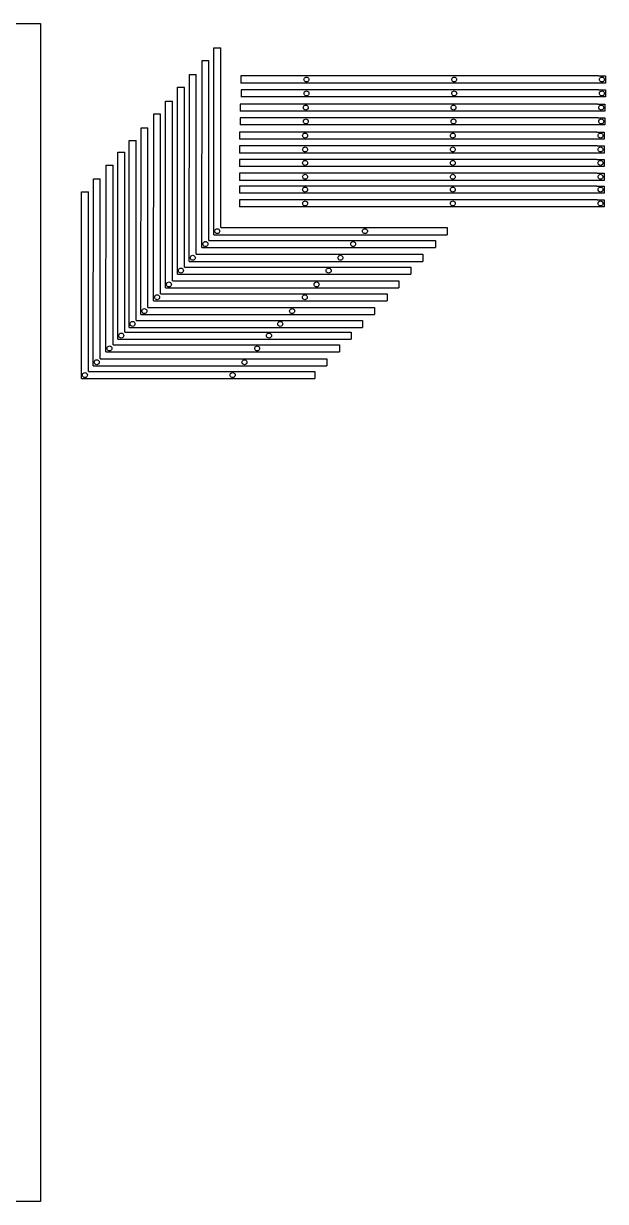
# Model space of a CAD drawing. Header units: inches. Extents: x 336 to 1076, y 210 to 710.
# Drawn here: x 828.8 to 1075.6, y 210.4 to 709.8 of the extents above; entities that cross this region are included whole.
import ezdxf

# ---------------------------------------------------------------- set-up
doc = ezdxf.new("R2010")
doc.units = ezdxf.units.IN
doc.header["$MEASUREMENT"] = 0

msp = doc.modelspace()

# ---------------------------------------------------------------- linework, layer by layer
for p, q in [((909.44, 620.27), (909.53, 699.52)), ((909.53, 699.52), (912.44, 699.52)), ((904.43, 614.82), (904.53, 694.07)), ((904.53, 694.07), (907.43, 694.07)), ((899.03, 608.98), (899.13, 688.23)), ((899.13, 688.23), (902.03, 688.23)), ((1072.6, 687.57), (921, 687.57)), ((921, 687.57), (921, 684.57)), ((1075.6, 684.57), (921, 684.57)), ((1072.6, 687.57), (1075.6, 687.57)), ((1075.6, 687.57), (1075.6, 684.57)), ((894.03, 603.53), (894.12, 682.78)), ((894.12, 682.78), (897.03, 682.78)), ((1072.61, 681.68), (921.01, 681.68)), ((921.01, 681.68), (921.01, 678.68)), ((1072.61, 681.68), (1075.61, 681.68)), ((1075.61, 681.68), (1075.61, 678.68)), ((888.93, 597.69), (889.02, 676.94)), ((889.02, 676.94), (891.93, 676.94)), ((1072.31, 675.68), (920.71, 675.68)), ((920.71, 675.68), (920.71, 672.68)), ((1075.61, 678.68), (921, 678.68)), ((1072.31, 675.68), (1075.31, 675.68)), ((1075.31, 675.68), (1075.31, 672.68)), ((883.92, 592.24), (884.02, 671.49)), ((884.02, 671.49), (886.92, 671.49)), ((1075.31, 672.68), (920.71, 672.68)), ((1072.32, 669.79), (920.72, 669.79)), ((920.72, 669.79), (920.72, 666.79)), ((1072.32, 669.79), (1075.32, 669.79)), ((1075.32, 669.79), (1075.32, 666.79)), ((878.53, 586.4), (878.62, 665.65)), ((878.62, 665.65), (881.53, 665.65)), ((1075.32, 666.79), (920.72, 666.79)), ((873.52, 580.95), (873.61, 660.2)), ((873.61, 660.2), (876.52, 660.2)), ((1075.02, 660.8), (920.41, 660.8)), ((1072.02, 663.8), (920.42, 663.8)), ((920.42, 663.8), (920.42, 660.8)), ((1072.02, 663.8), (1075.02, 663.8)), ((1075.02, 663.8), (1075.02, 660.8)), ((868.72, 576), (868.81, 655.25)), ((868.81, 655.25), (871.72, 655.25)), ((1075.03, 654.91), (920.42, 654.91)), ((1072.03, 657.91), (920.43, 657.91)), ((920.43, 657.91), (920.43, 654.91)), ((1072.03, 657.91), (1075.03, 657.91)), ((1075.03, 657.91), (1075.03, 654.91)), ((863.71, 570.55), (863.8, 649.8)), ((863.8, 649.8), (866.71, 649.8)), ((1072.02, 652.21), (920.42, 652.21)), ((920.42, 652.21), (920.42, 649.21)), ((1072.02, 652.21), (1075.02, 652.21)), ((1075.02, 652.21), (1075.02, 649.21)), ((1075.02, 649.21), (920.41, 649.21)), ((1072.03, 646.32), (920.43, 646.32)), ((920.43, 646.32), (920.43, 643.32)), ((1072.03, 646.32), (1075.03, 646.32)), ((1075.03, 646.32), (1075.03, 643.32)), ((858.31, 564.71), (858.41, 643.96)), ((858.41, 643.96), (861.31, 643.96)), ((1075.03, 643.32), (920.42, 643.32)), ((1072.02, 640.92), (920.42, 640.92)), ((920.42, 640.92), (920.42, 637.92)), ((1072.02, 640.92), (1075.02, 640.92)), ((1075.02, 640.92), (1075.02, 637.92)), ((853.31, 559.26), (853.4, 638.51)), ((853.4, 638.51), (856.31, 638.51)), ((1075.02, 637.92), (920.41, 637.92)), ((1072.03, 635.03), (920.43, 635.03)), ((920.43, 635.03), (920.43, 632.03)), ((1072.03, 635.03), (1075.03, 635.03)), ((1075.03, 635.03), (1075.03, 632.03)), ((1075.03, 632.03), (920.42, 632.03)), ((909.44, 620.27), (1008.48, 620.27)), ((912.44, 623.27), (1008.49, 623.27)), ((1008.49, 623.27), (1008.49, 620.27)), ((904.43, 614.82), (1003.47, 614.82)), ((907.43, 617.82), (1003.48, 617.82)), ((1003.48, 617.82), (1003.48, 614.82)), ((902.03, 611.98), (998.09, 611.98)), ((998.09, 611.98), (998.09, 608.98)), ((897.03, 606.53), (993.08, 606.53)), ((899.03, 608.98), (998.08, 608.98)), ((993.08, 606.53), (993.08, 603.53)), ((891.93, 600.69), (987.98, 600.69)), ((894.03, 603.53), (993.07, 603.53)), ((987.98, 600.69), (987.98, 597.69)), ((886.92, 595.24), (982.97, 595.24)), ((888.93, 597.69), (987.97, 597.69)), ((982.97, 595.24), (982.97, 592.24)), ((881.53, 589.4), (977.58, 589.4)), ((883.92, 592.24), (982.96, 592.24)), ((977.58, 589.4), (977.58, 586.4)), ((878.53, 586.4), (977.57, 586.4)), ((873.52, 580.95), (972.56, 580.95)), ((876.52, 583.95), (972.57, 583.95)), ((972.57, 583.95), (972.57, 580.95)), ((868.72, 576), (967.76, 576)), ((871.72, 579), (967.77, 579)), ((967.77, 579), (967.77, 576)), ((863.71, 570.55), (962.75, 570.55)), ((866.71, 573.55), (962.76, 573.55)), ((962.76, 573.55), (962.76, 570.55)), ((858.31, 564.71), (957.36, 564.71)), ((861.31, 567.71), (957.36, 567.71)), ((957.36, 567.71), (957.36, 564.71)), ((856.31, 562.26), (952.36, 562.26)), ((952.36, 562.26), (952.36, 559.26)), ((853.31, 559.26), (952.35, 559.26))]:
    msp.add_line(p, q)
at = {"color": 0}
for p, q in [((912.44, 623.27), (912.44, 699.47)), ((907.43, 617.82), (907.43, 694.02)), ((902.03, 611.98), (902.03, 688.18)), ((947.73, 686.07), (947.78, 686.39)), ((947.78, 685.74), (947.73, 686.07)), ((947.78, 686.39), (947.93, 686.68)), ((947.93, 685.45), (947.78, 685.74)), ((947.93, 686.68), (948.16, 686.92)), ((948.16, 685.22), (947.93, 685.45)), ((948.16, 686.92), (948.45, 687.06)), ((948.45, 685.07), (948.16, 685.22)), ((948.45, 687.06), (948.78, 687.12)), ((948.78, 685.02), (948.45, 685.07)), ((948.78, 687.12), (949.1, 687.06)), ((949.1, 685.07), (948.78, 685.02)), ((949.1, 687.06), (949.4, 686.92)), ((949.4, 685.22), (949.1, 685.07)), ((949.4, 686.92), (949.63, 686.68)), ((949.63, 685.45), (949.4, 685.22)), ((949.63, 686.68), (949.78, 686.39)), ((949.78, 685.74), (949.63, 685.45)), ((949.78, 686.39), (949.83, 686.07)), ((949.83, 686.07), (949.78, 685.74)), ((1010.39, 686.07), (1010.44, 686.39)), ((1010.44, 685.74), (1010.39, 686.07)), ((1010.44, 686.39), (1010.59, 686.68)), ((1010.59, 685.45), (1010.44, 685.74)), ((1010.59, 686.68), (1010.82, 686.92)), ((1010.82, 685.22), (1010.59, 685.45)), ((1010.82, 686.92), (1011.12, 687.06)), ((1011.12, 685.07), (1010.82, 685.22)), ((1011.12, 687.06), (1011.44, 687.12)), ((1011.44, 685.02), (1011.12, 685.07)), ((1011.44, 687.12), (1011.77, 687.06)), ((1011.77, 685.07), (1011.44, 685.02)), ((1011.77, 687.06), (1012.06, 686.92)), ((1012.06, 685.22), (1011.77, 685.07)), ((1012.06, 686.92), (1012.29, 686.68)), ((1012.29, 685.45), (1012.06, 685.22)), ((1012.29, 686.68), (1012.44, 686.39)), ((1012.44, 685.74), (1012.29, 685.45)), ((1012.44, 686.39), (1012.49, 686.07)), ((1012.49, 686.07), (1012.44, 685.74)), ((1073.05, 686.07), (1073.1, 686.39)), ((1073.1, 685.74), (1073.05, 686.07)), ((1073.1, 686.39), (1073.25, 686.68)), ((1073.25, 685.45), (1073.1, 685.74)), ((1073.25, 686.68), (1073.49, 686.92)), ((1073.49, 685.22), (1073.25, 685.45)), ((1073.49, 686.92), (1073.78, 687.06)), ((1073.78, 685.07), (1073.49, 685.22)), ((1073.78, 687.06), (1074.1, 687.12)), ((1074.1, 685.02), (1073.78, 685.07)), ((1074.1, 687.12), (1074.43, 687.06)), ((1074.43, 685.07), (1074.1, 685.02)), ((1074.43, 687.06), (1074.72, 686.92)), ((1074.72, 685.22), (1074.43, 685.07)), ((1074.72, 686.92), (1074.95, 686.68)), ((1074.95, 685.45), (1074.72, 685.22)), ((1074.95, 686.68), (1075.1, 686.39)), ((1075.1, 685.74), (1074.95, 685.45)), ((1075.1, 686.39), (1075.15, 686.07)), ((1075.15, 686.07), (1075.1, 685.74)), ((897.03, 606.53), (897.03, 682.73)), ((947.74, 680.18), (947.79, 680.5)), ((947.79, 679.85), (947.74, 680.18)), ((947.79, 680.5), (947.94, 680.79)), ((947.94, 679.56), (947.79, 679.85)), ((947.94, 680.79), (948.17, 681.03)), ((948.17, 679.33), (947.94, 679.56)), ((948.17, 681.03), (948.46, 681.17)), ((948.46, 679.18), (948.17, 679.33)), ((948.46, 681.17), (948.79, 681.23)), ((948.79, 681.23), (949.11, 681.17)), ((949.11, 681.17), (949.4, 681.03)), ((949.4, 679.33), (949.11, 679.18)), ((949.4, 681.03), (949.64, 680.79)), ((949.64, 679.56), (949.4, 679.33)), ((949.64, 680.79), (949.79, 680.5)), ((949.79, 679.85), (949.64, 679.56)), ((949.79, 680.5), (949.84, 680.18)), ((949.84, 680.18), (949.79, 679.85)), ((1010.4, 680.18), (1010.45, 680.5)), ((1010.45, 679.85), (1010.4, 680.18)), ((1010.45, 680.5), (1010.6, 680.79)), ((1010.6, 679.56), (1010.45, 679.85)), ((1010.6, 680.79), (1010.83, 681.03)), ((1010.83, 679.33), (1010.6, 679.56)), ((1010.83, 681.03), (1011.12, 681.17)), ((1011.12, 679.18), (1010.83, 679.33)), ((1011.12, 681.17), (1011.45, 681.23)), ((1011.45, 681.23), (1011.77, 681.17)), ((1011.77, 681.17), (1012.07, 681.03)), ((1012.07, 679.33), (1011.77, 679.18)), ((1012.07, 681.03), (1012.3, 680.79)), ((1012.3, 679.56), (1012.07, 679.33)), ((1012.3, 680.79), (1012.45, 680.5)), ((1012.45, 679.85), (1012.3, 679.56)), ((1012.45, 680.5), (1012.5, 680.18)), ((1012.5, 680.18), (1012.45, 679.85)), ((1073.06, 680.18), (1073.11, 680.5)), ((1073.11, 679.85), (1073.06, 680.18)), ((1073.11, 680.5), (1073.26, 680.79)), ((1073.26, 679.56), (1073.11, 679.85)), ((1073.26, 680.79), (1073.49, 681.03)), ((1073.49, 679.33), (1073.26, 679.56)), ((1073.49, 681.03), (1073.79, 681.17)), ((1073.79, 679.18), (1073.49, 679.33)), ((1073.79, 681.17), (1074.11, 681.23)), ((1074.11, 681.23), (1074.44, 681.17)), ((1074.44, 681.17), (1074.73, 681.03)), ((1074.73, 679.33), (1074.44, 679.18)), ((1074.73, 681.03), (1074.96, 680.79)), ((1074.96, 679.56), (1074.73, 679.33)), ((1074.96, 680.79), (1075.11, 680.5)), ((1075.11, 679.85), (1074.96, 679.56)), ((1075.11, 680.5), (1075.16, 680.18)), ((1075.16, 680.18), (1075.11, 679.85)), ((891.93, 600.69), (891.93, 676.89)), ((947.44, 674.18), (947.49, 674.51)), ((947.49, 674.51), (947.64, 674.8)), ((947.64, 674.8), (947.87, 675.03)), ((947.87, 675.03), (948.17, 675.18)), ((948.17, 675.18), (948.49, 675.23)), ((948.79, 679.13), (948.46, 679.18)), ((948.49, 675.23), (948.81, 675.18)), ((949.11, 679.18), (948.79, 679.13)), ((948.81, 675.18), (949.11, 675.03)), ((949.11, 675.03), (949.34, 674.8)), ((949.34, 674.8), (949.49, 674.51)), ((949.49, 674.51), (949.54, 674.18)), ((1010.1, 674.18), (1010.15, 674.51)), ((1010.15, 674.51), (1010.3, 674.8)), ((1010.3, 674.8), (1010.53, 675.03)), ((1010.53, 675.03), (1010.83, 675.18)), ((1010.83, 675.18), (1011.15, 675.23)), ((1011.45, 679.13), (1011.12, 679.18)), ((1011.15, 675.23), (1011.48, 675.18)), ((1011.77, 679.18), (1011.45, 679.13)), ((1011.48, 675.18), (1011.77, 675.03)), ((1011.77, 675.03), (1012, 674.8)), ((1012, 674.8), (1012.15, 674.51)), ((1012.15, 674.51), (1012.2, 674.18)), ((1072.76, 674.18), (1072.82, 674.51)), ((1072.82, 674.51), (1072.96, 674.8)), ((1072.96, 674.8), (1073.2, 675.03)), ((1073.2, 675.03), (1073.49, 675.18)), ((1073.49, 675.18), (1073.81, 675.23)), ((1074.11, 679.13), (1073.79, 679.18)), ((1073.81, 675.23), (1074.14, 675.18)), ((1074.44, 679.18), (1074.11, 679.13)), ((1074.14, 675.18), (1074.43, 675.03)), ((1074.43, 675.03), (1074.66, 674.8)), ((1074.66, 674.8), (1074.81, 674.51)), ((1074.81, 674.51), (1074.86, 674.18)), ((886.92, 595.24), (886.92, 671.44)), ((947.49, 673.86), (947.44, 674.18)), ((947.64, 673.57), (947.49, 673.86)), ((947.87, 673.33), (947.64, 673.57)), ((948.17, 673.18), (947.87, 673.33)), ((947.88, 669.14), (948.17, 669.29)), ((948.49, 673.13), (948.17, 673.18)), ((948.17, 669.29), (948.5, 669.34)), ((948.81, 673.18), (948.49, 673.13)), ((948.5, 669.34), (948.82, 669.29)), ((949.11, 673.33), (948.81, 673.18)), ((948.82, 669.29), (949.11, 669.14)), ((949.34, 673.57), (949.11, 673.33)), ((949.49, 673.86), (949.34, 673.57)), ((949.54, 674.18), (949.49, 673.86)), ((1010.15, 673.86), (1010.1, 674.18)), ((1010.3, 673.57), (1010.15, 673.86)), ((1010.53, 673.33), (1010.3, 673.57)), ((1010.83, 673.18), (1010.53, 673.33)), ((1010.54, 669.14), (1010.84, 669.29)), ((1011.15, 673.13), (1010.83, 673.18)), ((1010.84, 669.29), (1011.16, 669.34)), ((1011.48, 673.18), (1011.15, 673.13)), ((1011.16, 669.34), (1011.48, 669.29)), ((1011.77, 673.33), (1011.48, 673.18)), ((1011.48, 669.29), (1011.78, 669.14)), ((1012, 673.57), (1011.77, 673.33)), ((1012.15, 673.86), (1012, 673.57)), ((1012.2, 674.18), (1012.15, 673.86)), ((1072.82, 673.86), (1072.76, 674.18)), ((1072.96, 673.57), (1072.82, 673.86)), ((1073.2, 673.33), (1072.96, 673.57)), ((1073.49, 673.18), (1073.2, 673.33)), ((1073.21, 669.14), (1073.5, 669.29)), ((1073.81, 673.13), (1073.49, 673.18)), ((1073.5, 669.29), (1073.82, 669.34)), ((1074.14, 673.18), (1073.81, 673.13)), ((1073.82, 669.34), (1074.15, 669.29)), ((1074.43, 673.33), (1074.14, 673.18)), ((1074.15, 669.29), (1074.44, 669.14)), ((1074.66, 673.57), (1074.43, 673.33)), ((1074.81, 673.86), (1074.66, 673.57)), ((1074.86, 674.18), (1074.81, 673.86)), ((881.53, 589.4), (881.53, 665.6)), ((947.45, 668.29), (947.5, 668.62)), ((947.5, 667.97), (947.45, 668.29)), ((947.5, 668.62), (947.65, 668.91)), ((947.65, 667.67), (947.5, 667.97)), ((947.65, 668.91), (947.88, 669.14)), ((947.88, 667.44), (947.65, 667.67)), ((948.17, 667.29), (947.88, 667.44)), ((948.5, 667.24), (948.17, 667.29)), ((948.82, 667.29), (948.5, 667.24)), ((949.11, 667.44), (948.82, 667.29)), ((949.11, 669.14), (949.35, 668.91)), ((949.35, 667.67), (949.11, 667.44)), ((949.35, 668.91), (949.5, 668.62)), ((949.5, 667.97), (949.35, 667.67)), ((949.5, 668.62), (949.55, 668.29)), ((949.55, 668.29), (949.5, 667.97)), ((1010.11, 668.29), (1010.16, 668.62)), ((1010.16, 667.97), (1010.11, 668.29)), ((1010.16, 668.62), (1010.31, 668.91)), ((1010.31, 667.67), (1010.16, 667.97)), ((1010.31, 668.91), (1010.54, 669.14)), ((1010.54, 667.44), (1010.31, 667.67)), ((1010.84, 667.29), (1010.54, 667.44)), ((1011.16, 667.24), (1010.84, 667.29)), ((1011.48, 667.29), (1011.16, 667.24)), ((1011.78, 667.44), (1011.48, 667.29)), ((1011.78, 669.14), (1012.01, 668.91)), ((1012.01, 667.67), (1011.78, 667.44)), ((1012.01, 668.91), (1012.16, 668.62)), ((1012.16, 667.97), (1012.01, 667.67)), ((1012.16, 668.62), (1012.21, 668.29)), ((1012.21, 668.29), (1012.16, 667.97)), ((1072.77, 668.29), (1072.82, 668.62)), ((1072.82, 667.97), (1072.77, 668.29)), ((1072.82, 668.62), (1072.97, 668.91)), ((1072.97, 667.67), (1072.82, 667.97)), ((1072.97, 668.91), (1073.21, 669.14)), ((1073.21, 667.44), (1072.97, 667.67)), ((1073.5, 667.29), (1073.21, 667.44)), ((1073.82, 667.24), (1073.5, 667.29)), ((1074.15, 667.29), (1073.82, 667.24)), ((1074.44, 667.44), (1074.15, 667.29)), ((1074.44, 669.14), (1074.67, 668.91)), ((1074.67, 667.67), (1074.44, 667.44)), ((1074.67, 668.91), (1074.82, 668.62)), ((1074.82, 667.97), (1074.67, 667.67)), ((1074.82, 668.62), (1074.87, 668.29)), ((1074.87, 668.29), (1074.82, 667.97)), ((876.52, 583.95), (876.52, 660.15)), ((947.14, 662.3), (947.19, 662.62)), ((947.19, 661.97), (947.14, 662.3)), ((947.19, 662.62), (947.34, 662.91)), ((947.34, 661.68), (947.19, 661.97)), ((947.34, 662.91), (947.57, 663.15)), ((947.57, 661.45), (947.34, 661.68)), ((947.57, 663.15), (947.87, 663.3)), ((947.87, 661.3), (947.57, 661.45)), ((947.87, 663.3), (948.19, 663.35)), ((948.19, 661.25), (947.87, 661.3)), ((948.19, 663.35), (948.52, 663.3)), ((948.52, 661.3), (948.19, 661.25)), ((948.52, 663.3), (948.81, 663.15)), ((948.81, 661.45), (948.52, 661.3)), ((948.81, 663.15), (949.04, 662.91)), ((949.04, 661.68), (948.81, 661.45)), ((949.04, 662.91), (949.19, 662.62)), ((949.19, 661.97), (949.04, 661.68)), ((949.19, 662.62), (949.24, 662.3)), ((949.24, 662.3), (949.19, 661.97)), ((1009.81, 662.3), (1009.86, 662.62)), ((1009.86, 661.97), (1009.81, 662.3)), ((1009.86, 662.62), (1010.01, 662.91)), ((1010.01, 661.68), (1009.86, 661.97)), ((1010.01, 662.91), (1010.24, 663.15)), ((1010.24, 661.45), (1010.01, 661.68)), ((1010.24, 663.15), (1010.53, 663.3)), ((1010.53, 661.3), (1010.24, 661.45)), ((1010.53, 663.3), (1010.86, 663.35)), ((1010.86, 661.25), (1010.53, 661.3)), ((1010.86, 663.35), (1011.18, 663.3)), ((1011.18, 661.3), (1010.86, 661.25)), ((1011.18, 663.3), (1011.47, 663.15)), ((1011.47, 661.45), (1011.18, 661.3)), ((1011.47, 663.15), (1011.7, 662.91)), ((1011.7, 661.68), (1011.47, 661.45)), ((1011.7, 662.91), (1011.85, 662.62)), ((1011.85, 661.97), (1011.7, 661.68)), ((1011.85, 662.62), (1011.91, 662.3)), ((1011.91, 662.3), (1011.85, 661.97)), ((1072.47, 662.3), (1072.52, 662.62)), ((1072.52, 661.97), (1072.47, 662.3)), ((1072.52, 662.62), (1072.67, 662.91)), ((1072.67, 661.68), (1072.52, 661.97)), ((1072.67, 662.91), (1072.9, 663.15)), ((1072.9, 661.45), (1072.67, 661.68)), ((1072.9, 663.15), (1073.19, 663.3)), ((1073.19, 661.3), (1072.9, 661.45)), ((1073.19, 663.3), (1073.52, 663.35)), ((1073.52, 661.25), (1073.19, 661.3)), ((1073.52, 663.35), (1073.84, 663.3)), ((1073.84, 661.3), (1073.52, 661.25)), ((1073.84, 663.3), (1074.13, 663.15)), ((1074.13, 661.45), (1073.84, 661.3)), ((1074.13, 663.15), (1074.37, 662.91)), ((1074.37, 661.68), (1074.13, 661.45)), ((1074.37, 662.91), (1074.52, 662.62)), ((1074.52, 661.97), (1074.37, 661.68)), ((1074.52, 662.62), (1074.57, 662.3)), ((1074.57, 662.3), (1074.52, 661.97)), ((871.72, 579), (871.72, 655.2)), ((947.15, 656.41), (947.2, 656.73)), ((947.2, 656.08), (947.15, 656.41)), ((947.2, 656.73), (947.35, 657.02)), ((947.35, 655.79), (947.2, 656.08)), ((947.35, 657.02), (947.58, 657.26)), ((947.58, 655.56), (947.35, 655.79)), ((947.58, 657.26), (947.88, 657.41)), ((947.88, 655.41), (947.58, 655.56)), ((947.88, 657.41), (948.2, 657.46)), ((948.2, 655.36), (947.88, 655.41)), ((948.2, 657.46), (948.52, 657.41)), ((948.52, 655.41), (948.2, 655.36)), ((948.52, 657.41), (948.82, 657.26)), ((948.82, 655.56), (948.52, 655.41)), ((948.82, 657.26), (949.05, 657.02)), ((949.05, 655.79), (948.82, 655.56)), ((949.05, 657.02), (949.2, 656.73)), ((949.2, 656.08), (949.05, 655.79)), ((949.2, 656.73), (949.25, 656.41)), ((949.25, 656.41), (949.2, 656.08)), ((1009.81, 656.41), (1009.86, 656.73)), ((1009.86, 656.08), (1009.81, 656.41)), ((1009.86, 656.73), (1010.01, 657.02)), ((1010.01, 655.79), (1009.86, 656.08)), ((1010.01, 657.02), (1010.25, 657.26)), ((1010.25, 655.56), (1010.01, 655.79)), ((1010.25, 657.26), (1010.54, 657.41)), ((1010.54, 655.41), (1010.25, 655.56)), ((1010.54, 657.41), (1010.86, 657.46)), ((1010.86, 655.36), (1010.54, 655.41)), ((1010.86, 657.46), (1011.19, 657.41)), ((1011.19, 655.41), (1010.86, 655.36)), ((1011.19, 657.41), (1011.48, 657.26)), ((1011.48, 655.56), (1011.19, 655.41)), ((1011.48, 657.26), (1011.71, 657.02)), ((1011.71, 655.79), (1011.48, 655.56)), ((1011.71, 657.02), (1011.86, 656.73)), ((1011.86, 656.08), (1011.71, 655.79)), ((1011.86, 656.73), (1011.91, 656.41)), ((1011.91, 656.41), (1011.86, 656.08)), ((1072.48, 656.41), (1072.53, 656.73)), ((1072.53, 656.08), (1072.48, 656.41)), ((1072.53, 656.73), (1072.68, 657.02)), ((1072.68, 655.79), (1072.53, 656.08)), ((1072.68, 657.02), (1072.91, 657.26)), ((1072.91, 655.56), (1072.68, 655.79)), ((1072.91, 657.26), (1073.2, 657.41)), ((1073.2, 655.41), (1072.91, 655.56)), ((1073.2, 657.41), (1073.53, 657.46)), ((1073.53, 655.36), (1073.2, 655.41)), ((1073.53, 657.46), (1073.85, 657.41)), ((1073.85, 655.41), (1073.53, 655.36)), ((1073.85, 657.41), (1074.14, 657.26)), ((1074.14, 655.56), (1073.85, 655.41)), ((1074.14, 657.26), (1074.37, 657.02)), ((1074.37, 655.79), (1074.14, 655.56)), ((1074.37, 657.02), (1074.52, 656.73)), ((1074.52, 656.08), (1074.37, 655.79)), ((1074.52, 656.73), (1074.57, 656.41)), ((1074.57, 656.41), (1074.52, 656.08)), ((866.71, 573.55), (866.71, 649.75)), ((947.14, 650.71), (947.19, 651.03)), ((947.19, 650.39), (947.14, 650.71)), ((947.19, 651.03), (947.34, 651.33)), ((947.34, 650.09), (947.19, 650.39)), ((947.34, 651.33), (947.57, 651.56)), ((947.57, 649.86), (947.34, 650.09)), ((947.57, 651.56), (947.87, 651.71)), ((947.87, 649.71), (947.57, 649.86)), ((947.87, 651.71), (948.19, 651.76)), ((948.19, 649.66), (947.87, 649.71)), ((948.19, 651.76), (948.52, 651.71)), ((948.52, 649.71), (948.19, 649.66)), ((948.52, 651.71), (948.81, 651.56)), ((948.81, 649.86), (948.52, 649.71)), ((948.81, 651.56), (949.04, 651.33)), ((949.04, 650.09), (948.81, 649.86)), ((949.04, 651.33), (949.19, 651.03)), ((949.19, 650.39), (949.04, 650.09)), ((949.19, 651.03), (949.24, 650.71)), ((949.24, 650.71), (949.19, 650.39)), ((1009.81, 650.71), (1009.86, 651.03)), ((1009.86, 650.39), (1009.81, 650.71)), ((1009.86, 651.03), (1010.01, 651.33)), ((1010.01, 650.09), (1009.86, 650.39)), ((1010.01, 651.33), (1010.24, 651.56)), ((1010.24, 649.86), (1010.01, 650.09)), ((1010.24, 651.56), (1010.53, 651.71)), ((1010.53, 649.71), (1010.24, 649.86)), ((1010.53, 651.71), (1010.86, 651.76)), ((1010.86, 649.66), (1010.53, 649.71)), ((1010.86, 651.76), (1011.18, 651.71)), ((1011.18, 649.71), (1010.86, 649.66)), ((1011.18, 651.71), (1011.47, 651.56)), ((1011.47, 649.86), (1011.18, 649.71)), ((1011.47, 651.56), (1011.7, 651.33)), ((1011.7, 650.09), (1011.47, 649.86)), ((1011.7, 651.33), (1011.85, 651.03)), ((1011.85, 650.39), (1011.7, 650.09)), ((1011.85, 651.03), (1011.91, 650.71)), ((1011.91, 650.71), (1011.85, 650.39)), ((1072.47, 650.71), (1072.52, 651.03)), ((1072.52, 650.39), (1072.47, 650.71)), ((1072.52, 651.03), (1072.67, 651.33)), ((1072.67, 650.09), (1072.52, 650.39)), ((1072.67, 651.33), (1072.9, 651.56)), ((1072.9, 649.86), (1072.67, 650.09)), ((1072.9, 651.56), (1073.19, 651.71)), ((1073.19, 649.71), (1072.9, 649.86)), ((1073.19, 651.71), (1073.52, 651.76)), ((1073.52, 649.66), (1073.19, 649.71)), ((1073.52, 651.76), (1073.84, 651.71)), ((1073.84, 649.71), (1073.52, 649.66)), ((1073.84, 651.71), (1074.13, 651.56)), ((1074.13, 649.86), (1073.84, 649.71)), ((1074.13, 651.56), (1074.37, 651.33)), ((1074.37, 650.09), (1074.13, 649.86)), ((1074.37, 651.33), (1074.52, 651.03)), ((1074.52, 650.39), (1074.37, 650.09)), ((1074.52, 651.03), (1074.57, 650.71)), ((1074.57, 650.71), (1074.52, 650.39)), ((947.15, 644.82), (947.2, 645.14)), ((947.2, 644.5), (947.15, 644.82)), ((947.2, 645.14), (947.35, 645.44)), ((947.35, 644.2), (947.2, 644.5)), ((947.35, 645.44), (947.58, 645.67)), ((947.58, 645.67), (947.88, 645.82)), ((947.88, 645.82), (948.2, 645.87)), ((948.2, 645.87), (948.52, 645.82)), ((948.52, 645.82), (948.82, 645.67)), ((948.82, 645.67), (949.05, 645.44)), ((949.05, 645.44), (949.2, 645.14)), ((949.2, 644.5), (949.05, 644.2)), ((949.2, 645.14), (949.25, 644.82)), ((949.25, 644.82), (949.2, 644.5)), ((1009.81, 644.82), (1009.86, 645.14)), ((1009.86, 644.5), (1009.81, 644.82)), ((1009.86, 645.14), (1010.01, 645.44)), ((1010.01, 644.2), (1009.86, 644.5)), ((1010.01, 645.44), (1010.25, 645.67)), ((1010.25, 645.67), (1010.54, 645.82)), ((1010.54, 645.82), (1010.86, 645.87)), ((1010.86, 645.87), (1011.19, 645.82)), ((1011.19, 645.82), (1011.48, 645.67)), ((1011.48, 645.67), (1011.71, 645.44)), ((1011.71, 645.44), (1011.86, 645.14)), ((1011.86, 644.5), (1011.71, 644.2)), ((1011.86, 645.14), (1011.91, 644.82)), ((1011.91, 644.82), (1011.86, 644.5)), ((1072.48, 644.82), (1072.53, 645.14)), ((1072.53, 644.5), (1072.48, 644.82)), ((1072.53, 645.14), (1072.68, 645.44)), ((1072.68, 644.2), (1072.53, 644.5)), ((1072.68, 645.44), (1072.91, 645.67)), ((1072.91, 645.67), (1073.2, 645.82)), ((1073.2, 645.82), (1073.53, 645.87)), ((1073.53, 645.87), (1073.85, 645.82)), ((1073.85, 645.82), (1074.14, 645.67)), ((1074.14, 645.67), (1074.37, 645.44)), ((1074.37, 645.44), (1074.52, 645.14)), ((1074.52, 644.5), (1074.37, 644.2)), ((1074.52, 645.14), (1074.57, 644.82)), ((1074.57, 644.82), (1074.52, 644.5)), ((861.31, 567.71), (861.31, 643.91)), ((947.14, 639.42), (947.19, 639.74)), ((947.19, 639.1), (947.14, 639.42)), ((947.19, 639.74), (947.34, 640.04)), ((947.34, 640.04), (947.57, 640.27)), ((947.58, 643.97), (947.35, 644.2)), ((947.57, 640.27), (947.87, 640.42)), ((947.88, 643.82), (947.58, 643.97)), ((947.87, 640.42), (948.19, 640.47)), ((948.2, 643.77), (947.88, 643.82)), ((948.19, 640.47), (948.52, 640.42)), ((948.52, 643.82), (948.2, 643.77)), ((948.82, 643.97), (948.52, 643.82)), ((948.52, 640.42), (948.81, 640.27)), ((948.81, 640.27), (949.04, 640.04)), ((949.05, 644.2), (948.82, 643.97)), ((949.04, 640.04), (949.19, 639.74)), ((949.19, 639.74), (949.24, 639.42)), ((949.24, 639.42), (949.19, 639.1)), ((1009.81, 639.42), (1009.86, 639.74)), ((1009.86, 639.1), (1009.81, 639.42)), ((1009.86, 639.74), (1010.01, 640.04)), ((1010.25, 643.97), (1010.01, 644.2)), ((1010.01, 640.04), (1010.24, 640.27)), ((1010.24, 640.27), (1010.53, 640.42)), ((1010.54, 643.82), (1010.25, 643.97)), ((1010.53, 640.42), (1010.86, 640.47)), ((1010.86, 643.77), (1010.54, 643.82)), ((1011.19, 643.82), (1010.86, 643.77)), ((1010.86, 640.47), (1011.18, 640.42)), ((1011.18, 640.42), (1011.47, 640.27)), ((1011.48, 643.97), (1011.19, 643.82)), ((1011.47, 640.27), (1011.7, 640.04)), ((1011.71, 644.2), (1011.48, 643.97)), ((1011.7, 640.04), (1011.85, 639.74)), ((1011.85, 639.74), (1011.91, 639.42)), ((1011.91, 639.42), (1011.85, 639.1)), ((1072.47, 639.42), (1072.52, 639.74)), ((1072.52, 639.1), (1072.47, 639.42)), ((1072.52, 639.74), (1072.67, 640.04)), ((1072.67, 640.04), (1072.9, 640.27)), ((1072.91, 643.97), (1072.68, 644.2)), ((1072.9, 640.27), (1073.19, 640.42)), ((1073.2, 643.82), (1072.91, 643.97)), ((1073.19, 640.42), (1073.52, 640.47)), ((1073.53, 643.77), (1073.2, 643.82)), ((1073.52, 640.47), (1073.84, 640.42)), ((1073.85, 643.82), (1073.53, 643.77)), ((1073.84, 640.42), (1074.13, 640.27)), ((1074.14, 643.97), (1073.85, 643.82)), ((1074.13, 640.27), (1074.37, 640.04)), ((1074.37, 644.2), (1074.14, 643.97)), ((1074.37, 640.04), (1074.52, 639.74)), ((1074.52, 639.74), (1074.57, 639.42)), ((1074.57, 639.42), (1074.52, 639.1)), ((856.31, 562.26), (856.31, 638.46)), ((947.34, 638.8), (947.19, 639.1)), ((947.57, 638.57), (947.34, 638.8)), ((947.35, 634.15), (947.58, 634.38)), ((947.87, 638.42), (947.57, 638.57)), ((947.58, 634.38), (947.88, 634.53)), ((948.19, 638.37), (947.87, 638.42)), ((947.88, 634.53), (948.2, 634.58)), ((948.52, 638.42), (948.19, 638.37)), ((948.2, 634.58), (948.52, 634.53)), ((948.81, 638.57), (948.52, 638.42)), ((948.52, 634.53), (948.82, 634.38)), ((949.04, 638.8), (948.81, 638.57)), ((948.82, 634.38), (949.05, 634.15)), ((949.19, 639.1), (949.04, 638.8)), ((1010.01, 638.8), (1009.86, 639.1)), ((1010.24, 638.57), (1010.01, 638.8)), ((1010.01, 634.15), (1010.25, 634.38)), ((1010.53, 638.42), (1010.24, 638.57)), ((1010.25, 634.38), (1010.54, 634.53)), ((1010.86, 638.37), (1010.53, 638.42)), ((1010.54, 634.53), (1010.86, 634.58)), ((1011.18, 638.42), (1010.86, 638.37)), ((1010.86, 634.58), (1011.19, 634.53)), ((1011.47, 638.57), (1011.18, 638.42)), ((1011.19, 634.53), (1011.48, 634.38)), ((1011.7, 638.8), (1011.47, 638.57)), ((1011.48, 634.38), (1011.71, 634.15)), ((1011.85, 639.1), (1011.7, 638.8)), ((1072.67, 638.8), (1072.52, 639.1)), ((1072.9, 638.57), (1072.67, 638.8)), ((1072.68, 634.15), (1072.91, 634.38)), ((1073.19, 638.42), (1072.9, 638.57)), ((1072.91, 634.38), (1073.2, 634.53)), ((1073.52, 638.37), (1073.19, 638.42)), ((1073.2, 634.53), (1073.53, 634.58)), ((1073.84, 638.42), (1073.52, 638.37)), ((1073.53, 634.58), (1073.85, 634.53)), ((1074.13, 638.57), (1073.84, 638.42)), ((1073.85, 634.53), (1074.14, 634.38)), ((1074.37, 638.8), (1074.13, 638.57)), ((1074.14, 634.38), (1074.37, 634.15)), ((1074.52, 639.1), (1074.37, 638.8)), ((947.15, 633.53), (947.2, 633.85)), ((947.2, 633.2), (947.15, 633.53)), ((947.2, 633.85), (947.35, 634.15)), ((947.35, 632.91), (947.2, 633.2)), ((947.58, 632.68), (947.35, 632.91)), ((947.88, 632.53), (947.58, 632.68)), ((948.2, 632.48), (947.88, 632.53)), ((948.52, 632.53), (948.2, 632.48)), ((948.82, 632.68), (948.52, 632.53)), ((949.05, 632.91), (948.82, 632.68)), ((949.05, 634.15), (949.2, 633.85)), ((949.2, 633.2), (949.05, 632.91)), ((949.2, 633.85), (949.25, 633.53)), ((949.25, 633.53), (949.2, 633.2)), ((1009.81, 633.53), (1009.86, 633.85)), ((1009.86, 633.2), (1009.81, 633.53)), ((1009.86, 633.85), (1010.01, 634.15)), ((1010.01, 632.91), (1009.86, 633.2)), ((1010.25, 632.68), (1010.01, 632.91)), ((1010.54, 632.53), (1010.25, 632.68)), ((1010.86, 632.48), (1010.54, 632.53)), ((1011.19, 632.53), (1010.86, 632.48)), ((1011.48, 632.68), (1011.19, 632.53)), ((1011.71, 632.91), (1011.48, 632.68)), ((1011.71, 634.15), (1011.86, 633.85)), ((1011.86, 633.2), (1011.71, 632.91)), ((1011.86, 633.85), (1011.91, 633.53)), ((1011.91, 633.53), (1011.86, 633.2)), ((1072.48, 633.53), (1072.53, 633.85)), ((1072.53, 633.2), (1072.48, 633.53)), ((1072.53, 633.85), (1072.68, 634.15)), ((1072.68, 632.91), (1072.53, 633.2)), ((1072.91, 632.68), (1072.68, 632.91)), ((1073.2, 632.53), (1072.91, 632.68)), ((1073.53, 632.48), (1073.2, 632.53)), ((1073.85, 632.53), (1073.53, 632.48)), ((1074.14, 632.68), (1073.85, 632.53)), ((1074.37, 632.91), (1074.14, 632.68)), ((1074.37, 634.15), (1074.52, 633.85)), ((1074.52, 633.2), (1074.37, 632.91)), ((1074.52, 633.85), (1074.57, 633.53)), ((1074.57, 633.53), (1074.52, 633.2)), ((909.89, 621.77), (909.94, 622.09)), ((909.94, 621.45), (909.89, 621.77)), ((909.94, 622.09), (910.09, 622.39)), ((910.09, 621.15), (909.94, 621.45)), ((910.09, 622.39), (910.32, 622.62)), ((910.32, 620.92), (910.09, 621.15)), ((910.32, 622.62), (910.61, 622.77)), ((910.61, 620.77), (910.32, 620.92)), ((910.61, 622.77), (910.94, 622.82)), ((910.94, 620.72), (910.61, 620.77)), ((910.94, 622.82), (911.26, 622.77)), ((911.26, 620.77), (910.94, 620.72)), ((911.26, 622.77), (911.55, 622.62)), ((911.55, 620.92), (911.26, 620.77)), ((911.55, 622.62), (911.79, 622.39)), ((911.79, 621.15), (911.55, 620.92)), ((911.79, 622.39), (911.94, 622.09)), ((911.94, 621.45), (911.79, 621.15)), ((911.94, 622.09), (911.99, 621.77)), ((911.99, 621.77), (911.94, 621.45)), ((972.55, 621.77), (972.6, 622.09)), ((972.6, 621.45), (972.55, 621.77)), ((972.6, 622.09), (972.75, 622.39)), ((972.75, 621.15), (972.6, 621.45)), ((972.75, 622.39), (972.98, 622.62)), ((972.98, 620.92), (972.75, 621.15)), ((972.98, 622.62), (973.28, 622.77)), ((973.28, 620.77), (972.98, 620.92)), ((973.28, 622.77), (973.6, 622.82)), ((973.6, 620.72), (973.28, 620.77)), ((973.6, 622.82), (973.92, 622.77)), ((973.92, 620.77), (973.6, 620.72)), ((973.92, 622.77), (974.22, 622.62)), ((974.22, 620.92), (973.92, 620.77)), ((974.22, 622.62), (974.45, 622.39)), ((974.45, 621.15), (974.22, 620.92)), ((974.45, 622.39), (974.6, 622.09)), ((974.6, 621.45), (974.45, 621.15)), ((974.6, 622.09), (974.65, 621.77)), ((974.65, 621.77), (974.6, 621.45)), ((904.88, 616.32), (904.93, 616.65)), ((904.93, 616), (904.88, 616.32)), ((904.93, 616.65), (905.08, 616.94)), ((905.08, 615.71), (904.93, 616)), ((905.08, 616.94), (905.31, 617.17)), ((905.31, 615.47), (905.08, 615.71)), ((905.31, 617.17), (905.61, 617.32)), ((905.61, 615.33), (905.31, 615.47)), ((905.61, 617.32), (905.93, 617.37)), ((905.93, 615.27), (905.61, 615.33)), ((905.93, 617.37), (906.25, 617.32)), ((906.25, 615.33), (905.93, 615.27)), ((906.25, 617.32), (906.55, 617.17)), ((906.55, 615.47), (906.25, 615.33)), ((906.55, 617.17), (906.78, 616.94)), ((906.78, 615.71), (906.55, 615.47)), ((906.78, 616.94), (906.93, 616.65)), ((906.93, 616), (906.78, 615.71)), ((906.93, 616.65), (906.98, 616.32)), ((906.98, 616.32), (906.93, 616)), ((967.54, 616.32), (967.59, 616.65)), ((967.59, 616), (967.54, 616.32)), ((967.59, 616.65), (967.74, 616.94)), ((967.74, 615.71), (967.59, 616)), ((967.74, 616.94), (967.98, 617.17)), ((967.98, 615.47), (967.74, 615.71)), ((967.98, 617.17), (968.27, 617.32)), ((968.27, 615.33), (967.98, 615.47)), ((968.27, 617.32), (968.59, 617.37)), ((968.59, 615.27), (968.27, 615.33)), ((968.59, 617.37), (968.92, 617.32)), ((968.92, 615.33), (968.59, 615.27)), ((968.92, 617.32), (969.21, 617.17)), ((969.21, 615.47), (968.92, 615.33)), ((969.21, 617.17), (969.44, 616.94)), ((969.44, 615.71), (969.21, 615.47)), ((969.44, 616.94), (969.59, 616.65)), ((969.59, 616), (969.44, 615.71)), ((969.59, 616.65), (969.64, 616.32)), ((969.64, 616.32), (969.59, 616)), ((899.49, 610.48), (899.54, 610.8)), ((899.54, 610.16), (899.49, 610.48)), ((899.54, 610.8), (899.68, 611.1)), ((899.68, 609.86), (899.54, 610.16)), ((899.68, 611.1), (899.92, 611.33)), ((899.92, 609.63), (899.68, 609.86)), ((899.92, 611.33), (900.21, 611.48)), ((900.21, 609.48), (899.92, 609.63)), ((900.21, 611.48), (900.54, 611.53)), ((900.54, 609.43), (900.21, 609.48)), ((900.54, 611.53), (900.86, 611.48)), ((900.86, 609.48), (900.54, 609.43)), ((900.86, 611.48), (901.15, 611.33)), ((901.15, 609.63), (900.86, 609.48)), ((901.15, 611.33), (901.38, 611.1)), ((901.38, 609.86), (901.15, 609.63)), ((901.38, 611.1), (901.53, 610.8)), ((901.53, 610.16), (901.38, 609.86)), ((901.53, 610.8), (901.58, 610.48)), ((901.58, 610.48), (901.53, 610.16)), ((962.15, 610.48), (962.2, 610.8)), ((962.2, 610.16), (962.15, 610.48)), ((962.2, 610.8), (962.35, 611.1)), ((962.35, 609.86), (962.2, 610.16)), ((962.35, 611.1), (962.58, 611.33)), ((962.58, 609.63), (962.35, 609.86)), ((962.58, 611.33), (962.87, 611.48)), ((962.87, 609.48), (962.58, 609.63)), ((962.87, 611.48), (963.2, 611.53)), ((963.2, 609.43), (962.87, 609.48)), ((963.2, 611.53), (963.52, 611.48)), ((963.52, 609.48), (963.2, 609.43)), ((963.52, 611.48), (963.81, 611.33)), ((963.81, 609.63), (963.52, 609.48)), ((963.81, 611.33), (964.05, 611.1)), ((964.05, 609.86), (963.81, 609.63)), ((964.05, 611.1), (964.2, 610.8)), ((964.2, 610.16), (964.05, 609.86)), ((964.2, 610.8), (964.25, 610.48)), ((964.25, 610.48), (964.2, 610.16)), ((894.48, 605.03), (894.53, 605.36)), ((894.53, 604.71), (894.48, 605.03)), ((894.53, 605.36), (894.68, 605.65)), ((894.68, 604.42), (894.53, 604.71)), ((894.68, 605.65), (894.91, 605.88)), ((894.91, 604.18), (894.68, 604.42)), ((894.91, 605.88), (895.2, 606.03)), ((895.2, 606.03), (895.53, 606.08)), ((895.53, 606.08), (895.85, 606.03)), ((895.85, 606.03), (896.14, 605.88)), ((896.14, 605.88), (896.38, 605.65)), ((896.38, 604.42), (896.14, 604.18)), ((896.38, 605.65), (896.53, 605.36)), ((896.53, 604.71), (896.38, 604.42)), ((896.53, 605.36), (896.58, 605.03)), ((896.58, 605.03), (896.53, 604.71)), ((957.14, 605.03), (957.19, 605.36)), ((957.19, 604.71), (957.14, 605.03)), ((957.19, 605.36), (957.34, 605.65)), ((957.34, 604.42), (957.19, 604.71)), ((957.34, 605.65), (957.57, 605.88)), ((957.57, 604.18), (957.34, 604.42)), ((957.57, 605.88), (957.86, 606.03)), ((957.86, 606.03), (958.19, 606.08)), ((958.19, 606.08), (958.51, 606.03)), ((958.51, 606.03), (958.81, 605.88)), ((958.81, 605.88), (959.04, 605.65)), ((959.04, 604.42), (958.81, 604.18)), ((959.04, 605.65), (959.19, 605.36)), ((959.19, 604.71), (959.04, 604.42)), ((959.19, 605.36), (959.24, 605.03)), ((959.24, 605.03), (959.19, 604.71)), ((889.38, 599.19), (889.43, 599.51)), ((889.43, 599.51), (889.58, 599.81)), ((889.58, 599.81), (889.81, 600.04)), ((889.81, 600.04), (890.1, 600.19)), ((890.1, 600.19), (890.43, 600.24)), ((890.43, 600.24), (890.75, 600.19)), ((890.75, 600.19), (891.05, 600.04)), ((891.05, 600.04), (891.28, 599.81)), ((891.28, 599.81), (891.43, 599.51)), ((891.43, 599.51), (891.48, 599.19)), ((895.2, 604.04), (894.91, 604.18)), ((895.53, 603.98), (895.2, 604.04)), ((895.85, 604.04), (895.53, 603.98)), ((896.14, 604.18), (895.85, 604.04)), ((952.04, 599.19), (952.09, 599.51)), ((952.09, 599.51), (952.24, 599.81)), ((952.24, 599.81), (952.47, 600.04)), ((952.47, 600.04), (952.77, 600.19)), ((952.77, 600.19), (953.09, 600.24)), ((953.09, 600.24), (953.42, 600.19)), ((953.42, 600.19), (953.71, 600.04)), ((953.71, 600.04), (953.94, 599.81)), ((953.94, 599.81), (954.09, 599.51)), ((954.09, 599.51), (954.14, 599.19)), ((957.86, 604.04), (957.57, 604.18)), ((958.19, 603.98), (957.86, 604.04)), ((958.51, 604.04), (958.19, 603.98)), ((958.81, 604.18), (958.51, 604.04)), ((884.42, 594.07), (884.57, 594.36)), ((884.57, 594.36), (884.8, 594.59)), ((884.8, 594.59), (885.1, 594.74)), ((885.1, 594.74), (885.42, 594.79)), ((885.42, 594.79), (885.75, 594.74)), ((885.75, 594.74), (886.04, 594.59)), ((886.04, 594.59), (886.27, 594.36)), ((886.27, 594.36), (886.42, 594.07)), ((889.43, 598.87), (889.38, 599.19)), ((889.58, 598.57), (889.43, 598.87)), ((889.81, 598.34), (889.58, 598.57)), ((890.1, 598.19), (889.81, 598.34)), ((890.43, 598.14), (890.1, 598.19)), ((890.75, 598.19), (890.43, 598.14)), ((891.05, 598.34), (890.75, 598.19)), ((891.28, 598.57), (891.05, 598.34)), ((891.43, 598.87), (891.28, 598.57)), ((891.48, 599.19), (891.43, 598.87)), ((947.08, 594.07), (947.23, 594.36)), ((947.23, 594.36), (947.47, 594.59)), ((947.47, 594.59), (947.76, 594.74)), ((947.76, 594.74), (948.08, 594.79)), ((948.08, 594.79), (948.41, 594.74)), ((948.41, 594.74), (948.7, 594.59)), ((948.7, 594.59), (948.93, 594.36)), ((948.93, 594.36), (949.08, 594.07)), ((952.09, 598.87), (952.04, 599.19)), ((952.24, 598.57), (952.09, 598.87)), ((952.47, 598.34), (952.24, 598.57)), ((952.77, 598.19), (952.47, 598.34)), ((953.09, 598.14), (952.77, 598.19)), ((953.42, 598.19), (953.09, 598.14)), ((953.71, 598.34), (953.42, 598.19)), ((953.94, 598.57), (953.71, 598.34)), ((954.09, 598.87), (953.94, 598.57)), ((954.14, 599.19), (954.09, 598.87)), ((884.37, 593.74), (884.42, 594.07)), ((884.42, 593.42), (884.37, 593.74)), ((884.57, 593.13), (884.42, 593.42)), ((884.8, 592.89), (884.57, 593.13)), ((885.1, 592.75), (884.8, 592.89)), ((885.42, 592.69), (885.1, 592.75)), ((885.75, 592.75), (885.42, 592.69)), ((886.04, 592.89), (885.75, 592.75)), ((886.27, 593.13), (886.04, 592.89)), ((886.42, 593.42), (886.27, 593.13)), ((886.42, 594.07), (886.47, 593.74)), ((886.47, 593.74), (886.42, 593.42)), ((947.03, 593.74), (947.08, 594.07)), ((947.08, 593.42), (947.03, 593.74)), ((947.23, 593.13), (947.08, 593.42)), ((947.47, 592.89), (947.23, 593.13)), ((947.76, 592.75), (947.47, 592.89)), ((948.08, 592.69), (947.76, 592.75)), ((948.41, 592.75), (948.08, 592.69)), ((948.7, 592.89), (948.41, 592.75)), ((948.93, 593.13), (948.7, 592.89)), ((949.08, 593.42), (948.93, 593.13)), ((949.08, 594.07), (949.13, 593.74)), ((949.13, 593.74), (949.08, 593.42)), ((878.98, 587.9), (879.03, 588.22)), ((879.03, 587.57), (878.98, 587.9)), ((879.03, 588.22), (879.18, 588.52)), ((879.18, 587.28), (879.03, 587.57)), ((879.18, 588.52), (879.41, 588.75)), ((879.41, 587.05), (879.18, 587.28)), ((879.41, 588.75), (879.7, 588.9)), ((879.7, 586.9), (879.41, 587.05)), ((879.7, 588.9), (880.03, 588.95)), ((880.03, 586.85), (879.7, 586.9)), ((880.03, 588.95), (880.35, 588.9)), ((880.35, 586.9), (880.03, 586.85)), ((880.35, 588.9), (880.64, 588.75)), ((880.64, 587.05), (880.35, 586.9)), ((880.64, 588.75), (880.87, 588.52)), ((880.87, 587.28), (880.64, 587.05)), ((880.87, 588.52), (881.02, 588.22)), ((881.02, 587.57), (880.87, 587.28)), ((881.02, 588.22), (881.07, 587.9)), ((881.07, 587.9), (881.02, 587.57)), ((941.64, 587.9), (941.69, 588.22)), ((941.69, 587.57), (941.64, 587.9)), ((941.69, 588.22), (941.84, 588.52)), ((941.84, 587.28), (941.69, 587.57)), ((941.84, 588.52), (942.07, 588.75)), ((942.07, 587.05), (941.84, 587.28)), ((942.07, 588.75), (942.36, 588.9)), ((942.36, 586.9), (942.07, 587.05)), ((942.36, 588.9), (942.69, 588.95)), ((942.69, 586.85), (942.36, 586.9)), ((942.69, 588.95), (943.01, 588.9)), ((943.01, 586.9), (942.69, 586.85)), ((943.01, 588.9), (943.31, 588.75)), ((943.31, 587.05), (943.01, 586.9)), ((943.31, 588.75), (943.54, 588.52)), ((943.54, 587.28), (943.31, 587.05)), ((943.54, 588.52), (943.69, 588.22)), ((943.69, 587.57), (943.54, 587.28)), ((943.69, 588.22), (943.74, 587.9)), ((943.74, 587.9), (943.69, 587.57)), ((873.97, 582.45), (874.02, 582.78)), ((874.02, 582.13), (873.97, 582.45)), ((874.02, 582.78), (874.17, 583.07)), ((874.17, 581.84), (874.02, 582.13)), ((874.17, 583.07), (874.4, 583.3)), ((874.4, 581.6), (874.17, 581.84)), ((874.4, 583.3), (874.69, 583.45)), ((874.69, 581.46), (874.4, 581.6)), ((874.69, 583.45), (875.02, 583.5)), ((875.02, 581.4), (874.69, 581.46)), ((875.02, 583.5), (875.34, 583.45)), ((875.34, 581.46), (875.02, 581.4)), ((875.34, 583.45), (875.63, 583.3)), ((875.63, 581.6), (875.34, 581.46)), ((875.63, 583.3), (875.87, 583.07)), ((875.87, 581.84), (875.63, 581.6)), ((875.87, 583.07), (876.02, 582.78)), ((876.02, 582.13), (875.87, 581.84)), ((876.02, 582.78), (876.07, 582.45)), ((876.07, 582.45), (876.02, 582.13)), ((936.63, 582.45), (936.68, 582.78)), ((936.68, 582.13), (936.63, 582.45)), ((936.68, 582.78), (936.83, 583.07)), ((936.83, 581.84), (936.68, 582.13)), ((936.83, 583.07), (937.06, 583.3)), ((937.06, 581.6), (936.83, 581.84)), ((937.06, 583.3), (937.36, 583.45)), ((937.36, 581.46), (937.06, 581.6)), ((937.36, 583.45), (937.68, 583.5)), ((937.68, 581.4), (937.36, 581.46)), ((937.68, 583.5), (938, 583.45)), ((938, 581.46), (937.68, 581.4)), ((938, 583.45), (938.3, 583.3)), ((938.3, 581.6), (938, 581.46)), ((938.3, 583.3), (938.53, 583.07)), ((938.53, 581.84), (938.3, 581.6)), ((938.53, 583.07), (938.68, 582.78)), ((938.68, 582.13), (938.53, 581.84)), ((938.68, 582.78), (938.73, 582.45)), ((938.73, 582.45), (938.68, 582.13)), ((869.17, 577.5), (869.22, 577.83)), ((869.22, 577.18), (869.17, 577.5)), ((869.22, 577.83), (869.37, 578.12)), ((869.37, 576.88), (869.22, 577.18)), ((869.37, 578.12), (869.6, 578.35)), ((869.6, 576.65), (869.37, 576.88)), ((869.6, 578.35), (869.89, 578.5)), ((869.89, 576.5), (869.6, 576.65)), ((869.89, 578.5), (870.22, 578.55)), ((870.22, 576.45), (869.89, 576.5)), ((870.22, 578.55), (870.54, 578.5)), ((870.54, 576.5), (870.22, 576.45)), ((870.54, 578.5), (870.83, 578.35)), ((870.83, 576.65), (870.54, 576.5)), ((870.83, 578.35), (871.07, 578.12)), ((871.07, 576.88), (870.83, 576.65)), ((871.07, 578.12), (871.21, 577.83)), ((871.21, 577.18), (871.07, 576.88)), ((871.21, 577.83), (871.27, 577.5)), ((871.27, 577.5), (871.21, 577.18)), ((931.83, 577.5), (931.88, 577.83)), ((931.88, 577.18), (931.83, 577.5)), ((931.88, 577.83), (932.03, 578.12)), ((932.03, 576.88), (931.88, 577.18)), ((932.03, 578.12), (932.26, 578.35)), ((932.26, 576.65), (932.03, 576.88)), ((932.26, 578.35), (932.55, 578.5)), ((932.55, 576.5), (932.26, 576.65)), ((932.55, 578.5), (932.88, 578.55)), ((932.88, 576.45), (932.55, 576.5)), ((932.88, 578.55), (933.2, 578.5)), ((933.2, 576.5), (932.88, 576.45)), ((933.2, 578.5), (933.5, 578.35)), ((933.5, 576.65), (933.2, 576.5)), ((933.5, 578.35), (933.73, 578.12)), ((933.73, 576.88), (933.5, 576.65)), ((933.73, 578.12), (933.88, 577.83)), ((933.88, 577.18), (933.73, 576.88)), ((933.88, 577.83), (933.93, 577.5)), ((933.93, 577.5), (933.88, 577.18)), ((864.16, 572.05), (864.21, 572.38)), ((864.21, 571.73), (864.16, 572.05)), ((864.21, 572.38), (864.36, 572.67)), ((864.36, 571.44), (864.21, 571.73)), ((864.36, 572.67), (864.59, 572.9)), ((864.59, 571.21), (864.36, 571.44)), ((864.59, 572.9), (864.88, 573.05)), ((864.88, 571.06), (864.59, 571.21)), ((864.88, 573.05), (865.21, 573.1)), ((865.21, 571.01), (864.88, 571.06)), ((865.21, 573.1), (865.53, 573.05)), ((865.53, 571.06), (865.21, 571.01)), ((865.53, 573.05), (865.83, 572.9)), ((865.83, 571.21), (865.53, 571.06)), ((865.83, 572.9), (866.06, 572.67)), ((866.06, 571.44), (865.83, 571.21)), ((866.06, 572.67), (866.21, 572.38)), ((866.21, 571.73), (866.06, 571.44)), ((866.21, 572.38), (866.26, 572.05)), ((866.26, 572.05), (866.21, 571.73)), ((926.82, 572.05), (926.87, 572.38)), ((926.87, 571.73), (926.82, 572.05)), ((926.87, 572.38), (927.02, 572.67)), ((927.02, 571.44), (926.87, 571.73)), ((927.02, 572.67), (927.25, 572.9)), ((927.25, 571.21), (927.02, 571.44)), ((927.25, 572.9), (927.55, 573.05)), ((927.55, 571.06), (927.25, 571.21)), ((927.55, 573.05), (927.87, 573.1)), ((927.87, 571.01), (927.55, 571.06)), ((927.87, 573.1), (928.2, 573.05)), ((928.2, 571.06), (927.87, 571.01)), ((928.2, 573.05), (928.49, 572.9)), ((928.49, 571.21), (928.2, 571.06)), ((928.49, 572.9), (928.72, 572.67)), ((928.72, 571.44), (928.49, 571.21)), ((928.72, 572.67), (928.87, 572.38)), ((928.87, 571.73), (928.72, 571.44)), ((928.87, 572.38), (928.92, 572.05)), ((928.92, 572.05), (928.87, 571.73)), ((858.76, 566.21), (858.81, 566.53)), ((858.81, 565.89), (858.76, 566.21)), ((858.81, 566.53), (858.96, 566.83)), ((858.96, 565.59), (858.81, 565.89)), ((858.96, 566.83), (859.2, 567.06)), ((859.2, 565.36), (858.96, 565.59)), ((859.2, 567.06), (859.49, 567.21)), ((859.49, 565.21), (859.2, 565.36)), ((859.49, 567.21), (859.81, 567.26)), ((859.81, 565.16), (859.49, 565.21)), ((859.81, 567.26), (860.14, 567.21)), ((860.14, 565.21), (859.81, 565.16)), ((860.14, 567.21), (860.43, 567.06)), ((860.43, 565.36), (860.14, 565.21)), ((860.43, 567.06), (860.66, 566.83)), ((860.66, 565.59), (860.43, 565.36)), ((860.66, 566.83), (860.81, 566.53)), ((860.81, 565.89), (860.66, 565.59)), ((860.81, 566.53), (860.86, 566.21)), ((860.86, 566.21), (860.81, 565.89)), ((921.43, 566.21), (921.48, 566.53)), ((921.48, 565.89), (921.43, 566.21)), ((921.48, 566.53), (921.63, 566.83)), ((921.63, 565.59), (921.48, 565.89)), ((921.63, 566.83), (921.86, 567.06)), ((921.86, 565.36), (921.63, 565.59)), ((921.86, 567.06), (922.15, 567.21)), ((922.15, 565.21), (921.86, 565.36)), ((922.15, 567.21), (922.48, 567.26)), ((922.48, 565.16), (922.15, 565.21)), ((922.48, 567.26), (922.8, 567.21)), ((922.8, 565.21), (922.48, 565.16)), ((922.8, 567.21), (923.09, 567.06)), ((923.09, 565.36), (922.8, 565.21)), ((923.09, 567.06), (923.32, 566.83)), ((923.32, 565.59), (923.09, 565.36)), ((923.32, 566.83), (923.47, 566.53)), ((923.47, 565.89), (923.32, 565.59)), ((923.47, 566.53), (923.53, 566.21)), ((923.53, 566.21), (923.47, 565.89)), ((853.76, 560.76), (853.81, 561.09)), ((853.81, 560.44), (853.76, 560.76)), ((853.81, 561.09), (853.96, 561.38)), ((853.96, 560.15), (853.81, 560.44)), ((853.96, 561.38), (854.19, 561.61)), ((854.19, 559.91), (853.96, 560.15)), ((854.19, 561.61), (854.48, 561.76)), ((854.48, 559.77), (854.19, 559.91)), ((854.48, 561.76), (854.81, 561.81)), ((854.81, 559.71), (854.48, 559.77)), ((854.81, 561.81), (855.13, 561.76)), ((855.13, 559.77), (854.81, 559.71)), ((855.13, 561.76), (855.42, 561.61)), ((855.42, 559.91), (855.13, 559.77)), ((855.42, 561.61), (855.66, 561.38)), ((855.66, 560.15), (855.42, 559.91)), ((855.66, 561.38), (855.8, 561.09)), ((855.8, 560.44), (855.66, 560.15)), ((855.8, 561.09), (855.85, 560.76)), ((855.85, 560.76), (855.8, 560.44)), ((916.42, 560.76), (916.47, 561.09)), ((916.47, 560.44), (916.42, 560.76)), ((916.47, 561.09), (916.62, 561.38)), ((916.62, 560.15), (916.47, 560.44)), ((916.62, 561.38), (916.85, 561.61)), ((916.85, 559.91), (916.62, 560.15)), ((916.85, 561.61), (917.14, 561.76)), ((917.14, 559.77), (916.85, 559.91)), ((917.14, 561.76), (917.47, 561.81)), ((917.47, 559.71), (917.14, 559.77)), ((917.47, 561.81), (917.79, 561.76)), ((917.79, 559.77), (917.47, 559.71)), ((917.79, 561.76), (918.09, 561.61)), ((918.09, 559.91), (917.79, 559.77)), ((918.09, 561.61), (918.32, 561.38)), ((918.32, 560.15), (918.09, 559.91)), ((918.32, 561.38), (918.47, 561.09)), ((918.47, 560.44), (918.32, 560.15)), ((918.47, 561.09), (918.52, 560.76)), ((918.52, 560.76), (918.47, 560.44))]:
    msp.add_line(p, q, dxfattribs=at)
msp.add_lwpolyline([(336.36, 709.8), (835.94, 709.8), (835.94, 210.37), (336.36, 210.37)], close=True)

doc.saveas('drawing.dxf')
